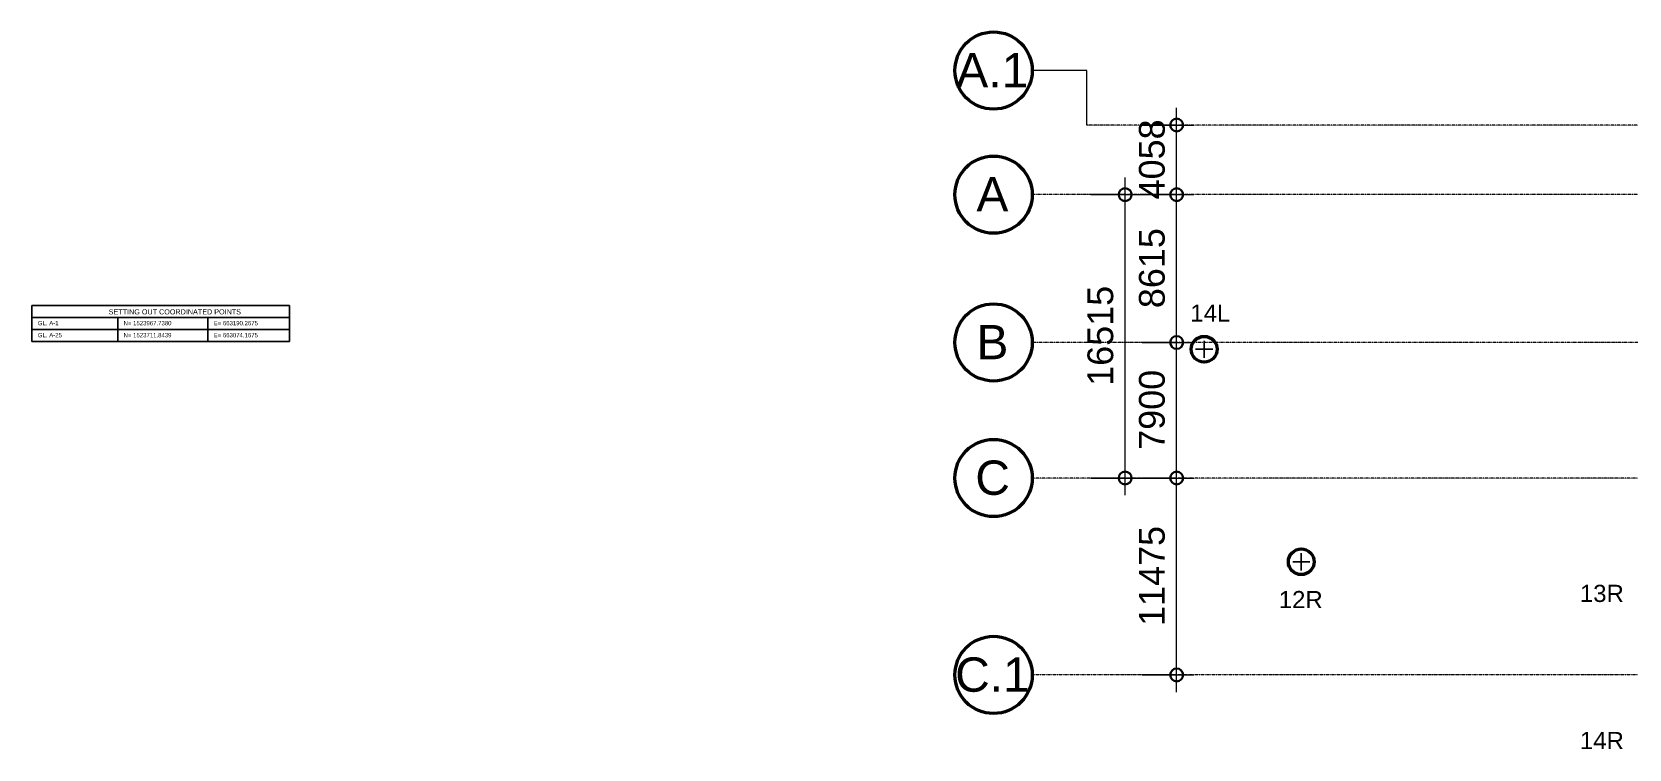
# Model space of a CAD drawing. Header units: millimetres. Extents: x 984 to 425800, y -34355 to 59419.
# Drawn here: x 984 to 93999, y -20118 to 21677 of the extents above; entities that cross this region are included whole.
import ezdxf

# ---------------------------------------------------------------- set-up
doc = ezdxf.new("R2010")
doc.units = ezdxf.units.MM
doc.linetypes.add('DPA_Grid _ Level 100', pattern=[10, 5.5, -1.6, 1.3, -1.6])
for name, color, linetype, lineweight in [('A-ANNO-DIMS', 1, 'Continuous', 9), ('A-ANNO-DIMS-500', 1, 'Continuous', 9), ('A-ANNO-NOTE', 3, 'Continuous', 25), ('A-DETL-THIN', 1, 'Continuous', 25), ('G-ANNO-TEXT', 3, 'Continuous', 9), ('S-GRID', 251, 'Continuous', 9), ('S-GRID-IDEN', 3, 'Continuous', 50)]:
    doc.layers.add(name, color=color, linetype=linetype, lineweight=lineweight)
doc.styles.add('Arial', font='arial.ttf', dxfattribs={"height": 250})
doc.styles.add('Arial_1', font='arial.ttf', dxfattribs={"height": 300})
doc.styles.add('Arial_2', font='arial.ttf', dxfattribs={"height": 2000})
doc.styles.add('Arial_3', font='arial.ttf', dxfattribs={"height": 1500})
doc.styles.add('Arial_4', font='arial.ttf', dxfattribs={"height": 1000})
doc.dimstyles.new('DPA-DIM-3_0_C-C', dxfattribs={"dimscale": 304.8, "dimtxt": 1530.3891, "dimasz": 2.46063, "dimexe": 3.28084, "dimexo": 0.0625, "dimgap": 0.82021, "dimtad": 1, "dimdec": 0, "dimzin": 0, "dimdsep": 46, "dimtxsty": 'Arial_3', "dimblk1": 'DOTBLANK', "dimblk2": 'DOTBLANK', "dimsah": 1, "dimcen": 0.09, "dimdle": 3.28084, "dimadec": 8, "dimazin": 0, "dimtfac": 1, "dimtdec": 4, "dimtix": 1, "dimtmove": 0, "dimatfit": 3, "dimfxl": 6.56168, "dimfxlon": 1, "dimtvp": 1, "dimtolj": 1, "dimtzin": 0, "dimarcsym": 2})

# ---------------------------------------------------------------- blocks, each defined once
blk = doc.blocks.new('Grid - 100 Scale-2291345-4110-01 GROUND LEVEL - REFLECTED CEILING PLAN')
at = {"layer": 'S-GRID-IDEN'}
blk.add_circle((0, 0), 4.5, dxfattribs=at)
blk = doc.blocks.new('DIMBLOCK27-4110-01 GROUND LEVEL - REFLECTED CEILING PLAN')
at = {"layer": 'A-ANNO-DIMS-500'}
for p, q in [((64652, -5321), (64652, 13194)), ((62652, 12194), (65652, 12194)), ((64652, 12194), (62652, 12194)), ((62652, -4321), (65652, -4321)), ((64652, -4321), (62652, -4321))]:
    blk.add_line(p, q, dxfattribs=at)
at = {"layer": 'A-ANNO-DIMS-500', "lineweight": 35}
for centre in [(64652, 12194), (64652, -4321)]:
    blk.add_circle(centre, 375, dxfattribs=at)
at = {"layer": 'A-ANNO-DIMS-500', "color": 0, "insert": (62455, 1052), "char_height": 1500, "width": 6922.07, "attachment_point": 1, "rotation": 90, "line_spacing_factor": 0.941778, "style": 'Arial_3'}
blk.add_mtext('16515', dxfattribs=at)
blk = doc.blocks.new('_DotBlank')
at = {"color": 0, "linetype": 'ByBlock', "lineweight": -2}
blk.add_line((-0.5, 0), (-1, 0), dxfattribs=at)
blk.add_circle((0, 0), 0.5, dxfattribs=at)
blk = doc.blocks.new('DIMBLOCK28-4110-01 GROUND LEVEL - REFLECTED CEILING PLAN')
at = {"layer": 'A-ANNO-DIMS-500'}
for p, q in [((67652, -5321), (67652, 4579)), ((65652, 3579), (68652, 3579)), ((67652, 3579), (65652, 3579)), ((65652, -4321), (68652, -4321)), ((67652, -4321), (65652, -4321))]:
    blk.add_line(p, q, dxfattribs=at)
at = {"layer": 'A-ANNO-DIMS-500', "lineweight": 35}
for centre in [(67652, 3579), (67652, -4321)]:
    blk.add_circle(centre, 375, dxfattribs=at)
at = {"layer": 'A-ANNO-DIMS-500', "color": 0, "insert": (65455, -2678), "char_height": 1500, "width": 5537.65, "attachment_point": 1, "rotation": 90, "line_spacing_factor": 0.941778, "style": 'Arial_3'}
blk.add_mtext('7900', dxfattribs=at)
blk = doc.blocks.new('DIMBLOCK29-4110-01 GROUND LEVEL - REFLECTED CEILING PLAN')
at = {"layer": 'A-ANNO-DIMS-500'}
for p, q in [((67652, 2579), (67652, 13194)), ((65652, 12194), (68652, 12194)), ((67652, 12194), (65652, 12194)), ((65652, 3579), (68652, 3579)), ((67652, 3579), (65652, 3579))]:
    blk.add_line(p, q, dxfattribs=at)
at = {"layer": 'A-ANNO-DIMS-500', "lineweight": 35}
for centre in [(67652, 12194), (67652, 3579)]:
    blk.add_circle(centre, 375, dxfattribs=at)
at = {"layer": 'A-ANNO-DIMS-500', "color": 0, "insert": (65455, 5579), "char_height": 1500, "width": 5537.65, "attachment_point": 1, "rotation": 90, "line_spacing_factor": 0.941778, "style": 'Arial_3'}
blk.add_mtext('8615', dxfattribs=at)
blk = doc.blocks.new('DPA_GM_ROW_Node - Small-3986038-4110-01 GROUND LEVEL - REFLECTED CEILING PLAN')
at = {"layer": 'A-ANNO-NOTE'}
for p, q in [((0, 0), (-1, 0)), ((0, 1), (0, 0)), ((0, 0), (1, 0)), ((0, -1), (0, 0))]:
    blk.add_line(p, q, dxfattribs=at)
at = {"layer": 'A-ANNO-NOTE', "lineweight": 50}
blk.add_circle((0, 0), 1.5, dxfattribs=at)
blk = doc.blocks.new('DIMBLOCK45-4110-01 GROUND LEVEL - REFLECTED CEILING PLAN')
at = {"layer": 'A-ANNO-DIMS-500'}
for p, q in [((67652, -16796), (67652, -3321)), ((65652, -4321), (68652, -4321)), ((67652, -4321), (65652, -4321)), ((65652, -15796), (68652, -15796)), ((67652, -15796), (65652, -15796))]:
    blk.add_line(p, q, dxfattribs=at)
at = {"layer": 'A-ANNO-DIMS-500', "lineweight": 35}
for centre in [(67652, -4321), (67652, -15796)]:
    blk.add_circle(centre, 375, dxfattribs=at)
at = {"layer": 'A-ANNO-DIMS-500', "color": 0, "insert": (65455, -12943), "char_height": 1500, "width": 6922.07, "attachment_point": 1, "rotation": 90, "line_spacing_factor": 0.941778, "style": 'Arial_3'}
blk.add_mtext('11475', dxfattribs=at)
blk = doc.blocks.new('DIMBLOCK47-4110-01 GROUND LEVEL - REFLECTED CEILING PLAN')
at = {"layer": 'A-ANNO-DIMS-500'}
for p, q in [((67652, 11194), (67652, 17252)), ((65652, 16252), (68652, 16252)), ((67652, 16252), (65652, 16252)), ((65652, 12194), (68652, 12194)), ((67652, 12194), (65652, 12194))]:
    blk.add_line(p, q, dxfattribs=at)
at = {"layer": 'A-ANNO-DIMS-500', "lineweight": 35}
for centre in [(67652, 16252), (67652, 12194)]:
    blk.add_circle(centre, 375, dxfattribs=at)
at = {"layer": 'A-ANNO-DIMS-500', "color": 0, "insert": (65455, 11916), "char_height": 1500, "width": 5537.65, "attachment_point": 1, "rotation": 90, "line_spacing_factor": 0.941778, "style": 'Arial_3'}
blk.add_mtext('4058', dxfattribs=at)

msp = doc.modelspace()

# ---------------------------------------------------------------- linework, layer by layer
at = {"layer": 'A-DETL-THIN'}
for p, q in [((984.3, 5741.3), (984.3, 3641.3)), ((15984.3, 5741.3), (984.3, 5741.3)), ((984.3, 5741.3), (15984.3, 5741.3)), ((984.3, 5041.3), (984.3, 5741.3)), ((15984.3, 3641.3), (15984.3, 5741.3)), ((15984.3, 5741.3), (15984.3, 5041.3)), ((15984.3, 5041.3), (984.3, 5041.3)), ((984.3, 4341.3), (984.3, 5041.3)), ((5977.5, 5041.3), (5977.5, 3641.3)), ((11225.1, 3641.3), (11225.1, 5041.3)), ((15984.3, 5041.3), (15984.3, 4341.3)), ((15984.3, 4341.3), (984.3, 4341.3)), ((984.3, 3641.3), (984.3, 4341.3)), ((15984.3, 4341.3), (15984.3, 3641.3)), ((984.3, 3641.3), (15984.3, 3641.3)), ((15984.3, 3641.3), (984.3, 3641.3))]:
    msp.add_line(p, q, dxfattribs=at)
at = {"layer": 'S-GRID'}
for p, q in [((62413.8, 19427), (59238.8, 19427)), ((62413.8, 16252), (62413.8, 19427))]:
    msp.add_line(p, q, dxfattribs=at)
at = {"layer": 'S-GRID', "linetype": 'DPA_Grid _ Level 100'}
for p, q in [((415577.1, 16252), (62413.8, 16252)), ((415577.1, 12194), (59238.8, 12194)), ((414674.9, 3579), (59238.8, 3579)), ((413949.6, -4321), (59238.8, -4321)), ((413949.6, -15796), (59238.8, -15796))]:
    msp.add_line(p, q, dxfattribs=at)

# ---------------------------------------------------------------- block references
at = {"layer": 'A-ANNO-NOTE', "xscale": 500, "yscale": 500, "zscale": 500}
for p in [(69252.4, 3183.3), (74909.1, -9202.4)]:
    msp.add_blockref('DPA_GM_ROW_Node - Small-3986038-4110-01 GROUND LEVEL - REFLECTED CEILING PLAN', p, dxfattribs=at)
at = {"layer": 'S-GRID-IDEN', "xscale": 499.9999999999995, "yscale": 499.9999999999995, "zscale": 499.9999999999995, "rotation": 89.9999999999998}
for p in [(56988.8, 19427), (56988.8, 12194), (56988.8, 3579), (56988.8, -4321), (56988.8, -15796)]:
    msp.add_blockref('Grid - 100 Scale-2291345-4110-01 GROUND LEVEL - REFLECTED CEILING PLAN', p, dxfattribs=at)

# ---------------------------------------------------------------- texts
at = {"layer": 'G-ANNO-TEXT', "color": 7, "attachment_point": 1}
for s, insert, char_height, width, style in [('14L', (68444.7, 5791), 1000, 2886.075, 'Arial_4'), ('GL. A-1', (1330.4, 4829.6), 250, 1459.071, 'Arial'), ('SETTING OUT COORDINATED POINTS', (5455.1, 5513.5), 300, 9491.98, 'Arial_1'), ('N= 1523967.7380', (6323.6, 4829.6), 250, 3351.054, 'Arial'), ('E= 663190.2675', (11571.2, 4829.6), 250, 3094.514, 'Arial'), ('GL. A-25', (1330.4, 4129.6), 250, 1691.561, 'Arial'), ('N= 1523711.8439', (6323.6, 4129.6), 250, 3351.054, 'Arial'), ('E= 663074.1675', (11571.2, 4129.6), 250, 3094.514, 'Arial'), ('12R', (73595.5, -10905.3), 1000, 3166.666, 'Arial_4'), ('13R', (91133.7, -10545.3), 1000, 3166.666, 'Arial_4'), ('14R', (91133.7, -19118.4), 1000, 3166.666, 'Arial_4')]:
    msp.add_mtext(s, dxfattribs=dict(at, insert=insert, char_height=char_height, width=width, style=style))
at = {"layer": 'S-GRID-IDEN', "lineweight": 9, "char_height": 2000, "attachment_point": 1, "style": 'Arial_2'}
for s, insert, width in [('A.1', (54817.7, 20446.5), 5130.8), ('A', (55990.2, 13213.5), 2284.809), ('B', (55990.2, 4598.5), 2284.809), ('C', (55925.2, -3301.5), 2445.147), ('C.1', (54750.2, -14776.5), 5291.137)]:
    msp.add_mtext(s, dxfattribs=dict(at, insert=insert, width=width))

# ---------------------------------------------------------------- dimensions: what is measured, and where the dimension line sits
at = {"layer": 'A-ANNO-DIMS'}
for base, p1, p2, override, picture, middle in [((67652.1, 16252), (65652.1, 12194), (65652.1, 16252), {"dimpost": '<>', "dimfxl": 4057.997178}, 'DIMBLOCK47-4110-01 GROUND LEVEL - REFLECTED CEILING PLAN', (66636.3, 14223)), ((64652.1, 12194), (62652.1, -4321), (62652.1, 12194), {"dimpost": '<>', "dimfxl": 16515.002991}, 'DIMBLOCK27-4110-01 GROUND LEVEL - REFLECTED CEILING PLAN', (63636.3, 3936.5)), ((67652.1, 12194), (65652.1, 3579), (65652.1, 12194), {"dimpost": '<>', "dimfxl": 8614.999996}, 'DIMBLOCK29-4110-01 GROUND LEVEL - REFLECTED CEILING PLAN', (66636.3, 7886.5)), ((67652.1, 3579), (65652.1, -4321), (65652.1, 3579), {"dimpost": '<>', "dimfxl": 7900.002995}, 'DIMBLOCK28-4110-01 GROUND LEVEL - REFLECTED CEILING PLAN', (66636.3, -371)), ((67652.1, -4321), (65652.1, -15796), (65652.1, -4321), {"dimpost": '<>', "dimfxl": 11474.997005}, 'DIMBLOCK45-4110-01 GROUND LEVEL - REFLECTED CEILING PLAN', (66636.3, -10058.5))]:
    dim = msp.add_linear_dim(base=base, p1=p1, p2=p2, angle=90, dimstyle='DPA-DIM-3_0_C-C', override=override, dxfattribs=at)
    dim.commit()
    dim.dimension.update_dxf_attribs({"geometry": picture, "text_midpoint": middle})

doc.saveas('drawing.dxf')
